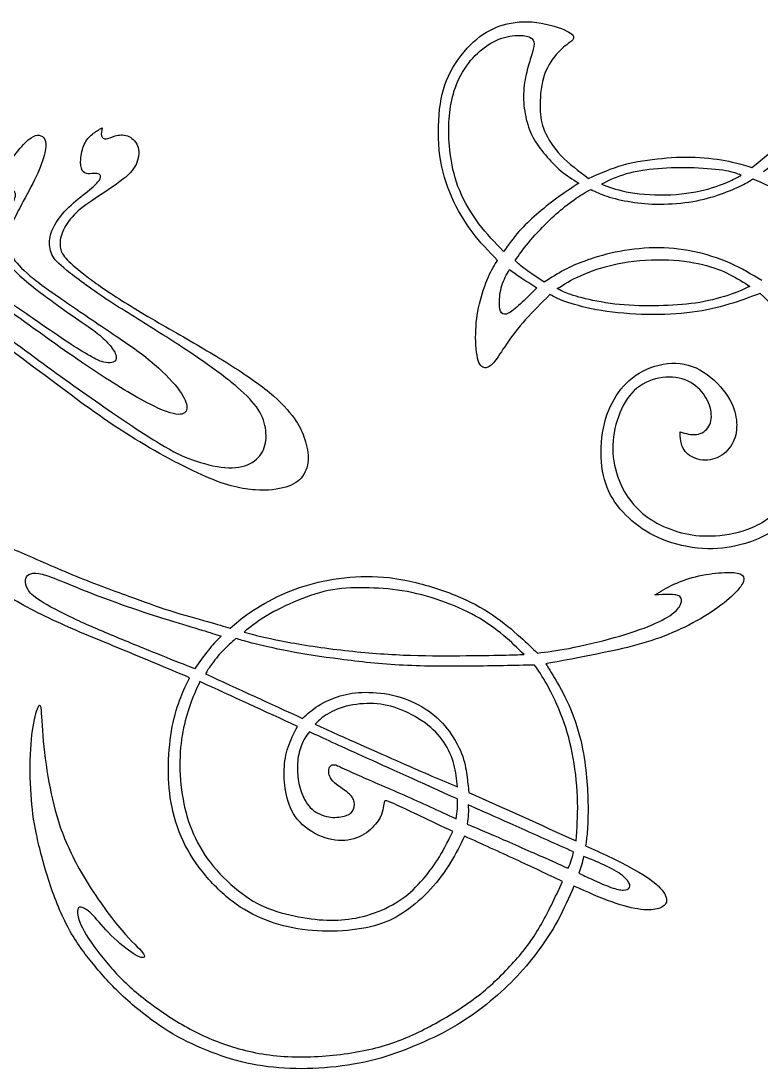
# Model space of a CAD drawing. Header units: millimetres. Extents: x -133 to 101, y -125 to 127.
# Drawn here: x -11.5 to 54.9, y -124 to -29.9 of the extents above; entities that cross this region are included whole.
import ezdxf

# ---------------------------------------------------------------- set-up
doc = ezdxf.new("R2010")
doc.units = ezdxf.units.MM
doc.header["$MEASUREMENT"] = 0
doc.layers.add('DV1_Layer_1', color=7, linetype='Continuous')

msp = doc.modelspace()

# ---------------------------------------------------------------- linework, layer by layer
at = {"layer": 'DV1_Layer_1', "color": 5, "linetype": 'Continuous'}
for points, knots in [([(31.279, -51.374), (30.491, -50.564), (29.703, -49.753), (28.999, -48.818), (28.296, -47.884), (27.676, -46.825), (27.175, -45.694), (26.674, -44.562), (26.291, -43.358), (26.106, -41.99), (25.92, -40.622), (25.931, -39.09), (26.083, -37.801), (26.235, -36.512), (26.528, -35.465), (27.063, -34.452), (27.598, -33.438), (28.374, -32.459), (29.134, -31.755), (29.894, -31.051), (30.638, -30.624), (32.349, -30.038), (33.317, -29.88), (34.387, -29.971), (35.456, -30.061), (36.627, -30.398), (37.945, -30.961), (38.091, -31.187), (38.108, -31.35), (38.125, -31.513), (38.012, -31.614), (37.449, -32.042), (36.999, -32.369), (36.549, -32.887), (36.098, -33.405), (35.648, -34.114), (35.395, -34.986), (35.141, -35.859), (35.085, -36.895), (35.102, -37.7), (35.119, -38.505), (35.209, -39.079), (35.794, -40.453), (36.29, -41.252), (36.982, -41.978), (37.675, -42.705), (38.564, -43.358), (39.453, -44.011)], [1.2824427, 1.2824427, 1.2824427, 1.2824427, 1.2900763, 1.2900763, 1.2900763, 1.2977099, 1.2977099, 1.2977099, 1.3053435, 1.3053435, 1.3053435, 1.3129771, 1.3129771, 1.3129771, 1.3206107, 1.3206107, 1.3206107, 1.3282443, 1.3282443, 1.3282443, 1.3358779, 1.3358779, 1.3435115, 1.3435115, 1.3435115, 1.351145, 1.351145, 1.3587786, 1.3587786, 1.3587786, 1.3664122, 1.3664122, 1.3740458, 1.3740458, 1.3740458, 1.3816794, 1.3816794, 1.3816794, 1.389313, 1.389313, 1.389313, 1.3969466, 1.3969466, 1.4045802, 1.4045802, 1.4045802, 1.4122137, 1.4122137, 1.4122137, 1.4122137]), ([(31.819, -50.592), (31.06, -49.795), (30.302, -48.997), (29.614, -48.084), (28.925, -47.171), (28.307, -46.143), (27.454, -44.087), (27.218, -43.059), (27.077, -42.124), (26.937, -41.188), (26.892, -40.346), (26.909, -38.761), (26.97, -38.02), (27.114, -37.267), (27.257, -36.514), (27.482, -35.75), (27.844, -35.014), (28.206, -34.278), (28.706, -33.571), (29.279, -32.984), (29.852, -32.397), (30.498, -31.93), (31.158, -31.632), (31.819, -31.335), (32.493, -31.205), (33.029, -31.18), (33.566, -31.155), (33.965, -31.234), (34.212, -31.363), (34.459, -31.492), (34.554, -31.672), (34.552, -31.941), (34.549, -32.211), (34.448, -32.571), (34.318, -32.989), (34.189, -33.408), (34.031, -33.886), (33.892, -34.469), (33.752, -35.051), (33.632, -35.739), (33.61, -36.43), (33.589, -37.122), (33.667, -37.818), (33.946, -39.125), (34.146, -39.735), (34.446, -40.304), (34.745, -40.874), (35.144, -41.402), (35.998, -42.424), (36.453, -42.919), (36.959, -43.337), (37.464, -43.756), (38.021, -44.098), (38.577, -44.441)], [0.1666667, 0.1666667, 0.1666667, 0.1666667, 0.2083333, 0.2083333, 0.2083333, 0.25, 0.25, 0.2916667, 0.2916667, 0.2916667, 0.3333333, 0.3333333, 0.375, 0.375, 0.375, 0.4166667, 0.4166667, 0.4166667, 0.4583333, 0.4583333, 0.4583333, 0.5, 0.5, 0.5, 0.5416667, 0.5416667, 0.5416667, 0.5833333, 0.5833333, 0.5833333, 0.625, 0.625, 0.625, 0.6666667, 0.6666667, 0.6666667, 0.7083333, 0.7083333, 0.7083333, 0.75, 0.75, 0.75, 0.7916667, 0.7916667, 0.8333333, 0.8333333, 0.8333333, 0.875, 0.875, 0.9166667, 0.9166667, 0.9166667, 1, 1, 1, 1]), ([(54.113, -43.031), (55.092, -42.254), (56.072, -41.477), (56.961, -40.605), (57.851, -39.732), (58.65, -38.764), (59.236, -37.863), (59.821, -36.962), (60.193, -36.129), (60.441, -35.516), (60.688, -34.902), (60.812, -34.508), (60.941, -34.294), (61.071, -34.08), (61.206, -34.046), (61.426, -34.041), (61.645, -34.035), (61.949, -34.058), (62, -34.322), (62.051, -34.587), (61.848, -35.094), (61.55, -35.724), (61.251, -36.355), (60.857, -37.109), (60.429, -37.829), (60.001, -38.55), (59.54, -39.237), (58.971, -39.918), (58.403, -40.599), (57.727, -41.275), (56.421, -42.446), (55.79, -42.941), (55.16, -43.436)], [1.45038168, 1.45038168, 1.45038168, 1.45038168, 1.45801527, 1.45801527, 1.45801527, 1.46564885, 1.46564885, 1.46564885, 1.47328244, 1.47328244, 1.47328244, 1.48091603, 1.48091603, 1.48091603, 1.48854962, 1.48854962, 1.48854962, 1.49618321, 1.49618321, 1.49618321, 1.50381679, 1.50381679, 1.50381679, 1.51145038, 1.51145038, 1.51145038, 1.51908397, 1.51908397, 1.51908397, 1.52671756, 1.52671756, 1.53435115, 1.53435115, 1.53435115, 1.53435115]), ([(-4.211, -39.483), (-4.263, -39.745), (-4.315, -40.006), (-4.267, -40.19), (-4.219, -40.373), (-4.071, -40.477), (-3.857, -40.46), (-3.644, -40.443), (-3.364, -40.303), (-3.033, -40.207), (-2.702, -40.111), (-2.318, -40.059), (-1.943, -40.194), (-1.568, -40.329), (-1.201, -40.652), (-1.031, -41.088), (-0.861, -41.524), (-0.887, -42.074), (-1.084, -42.579), (-1.28, -43.085), (-1.646, -43.547), (-2.335, -44.097), (-3.024, -44.646), (-4.036, -45.283), (-4.843, -45.824), (-5.65, -46.365), (-6.251, -46.809), (-6.731, -47.302), (-7.211, -47.795), (-7.568, -48.336), (-7.769, -48.833), (-7.97, -49.33), (-8.013, -49.784), (-7.97, -50.154), (-7.926, -50.525), (-7.664, -51.101), (-6.635, -51.99), (-5.118, -53.176), (-4.115, -53.918), (-2.723, -54.807), (-1.332, -55.697), (0.447, -56.735), (3.831, -58.689), (5.436, -59.604), (6.919, -60.524), (8.401, -61.445), (9.762, -62.369), (10.8, -63.233), (11.838, -64.096), (12.553, -64.898), (13.019, -65.539), (13.486, -66.181), (13.704, -66.66), (13.905, -67.231), (14.105, -67.803), (14.288, -68.466), (14.288, -69.722), (14.105, -70.315), (13.778, -70.764), (13.451, -71.213), (12.98, -71.518), (11.585, -71.946), (10.66, -72.068), (9.535, -71.994), (8.41, -71.919), (7.084, -71.649), (5.122, -70.807), (3.159, -69.966), (0.56, -68.553), (-3.905, -65.762), (-5.772, -64.384), (-8.336, -62.469), (-10.9, -60.555), (-14.162, -58.104), (-16.194, -56.578), (-18.226, -55.052), (-19.029, -54.45), (-19.831, -53.848)], [11.6436782, 11.6436782, 11.6436782, 11.6436782, 11.6551724, 11.6551724, 11.6551724, 11.6666667, 11.6666667, 11.6666667, 11.6781609, 11.6781609, 11.6781609, 11.6896552, 11.6896552, 11.6896552, 11.7011494, 11.7011494, 11.7011494, 11.7126437, 11.7126437, 11.7126437, 11.7241379, 11.7241379, 11.7241379, 11.7356322, 11.7356322, 11.7356322, 11.7471264, 11.7471264, 11.7471264, 11.7586207, 11.7586207, 11.7586207, 11.7701149, 11.7701149, 11.7701149, 11.7816092, 11.7931034, 11.7931034, 11.8045977, 11.8045977, 11.8045977, 11.816092, 11.816092, 11.8275862, 11.8275862, 11.8275862, 11.8390805, 11.8390805, 11.8390805, 11.8505747, 11.8505747, 11.8505747, 11.862069, 11.862069, 11.862069, 11.8735632, 11.8735632, 11.8850575, 11.8850575, 11.8850575, 11.8965517, 11.8965517, 11.908046, 11.908046, 11.908046, 11.9195402, 11.9195402, 11.9195402, 11.9310345, 11.9310345, 11.9425287, 11.9425287, 11.9425287, 11.954023, 11.954023, 11.954023, 11.9655172, 11.9655172, 11.9655172, 11.9655172]), ([(-19.256, -53.377), (-18.427, -54.005), (-17.598, -54.633), (-16.177, -55.697), (-14.755, -56.761), (-12.74, -58.261), (-10.669, -59.783), (-8.598, -61.305), (-6.469, -62.849), (-4.424, -64.27), (-2.379, -65.692), (-0.417, -66.992), (0.927, -67.811), (2.27, -68.631), (2.994, -68.971), (3.901, -69.29), (4.808, -69.608), (5.898, -69.905), (7.738, -70.062), (8.488, -69.922), (9.064, -69.63), (9.64, -69.338), (10.041, -68.893), (10.268, -68.374), (10.494, -67.855), (10.547, -67.262), (10.407, -66.041), (10.215, -65.413), (9.387, -64.131), (8.75, -63.477), (7.908, -62.757), (7.067, -62.038), (6.02, -61.253), (4.795, -60.402), (3.569, -59.552), (2.165, -58.636), (0.674, -57.699), (-0.818, -56.761), (-2.396, -55.802), (-3.831, -54.847), (-5.266, -53.892), (-6.557, -52.941), (-7.368, -52.287), (-8.179, -51.633), (-8.51, -51.275), (-8.707, -50.848), (-8.903, -50.42), (-8.964, -49.923), (-8.903, -49.443), (-8.842, -48.964), (-8.659, -48.501), (-8.336, -47.991), (-8.013, -47.481), (-7.551, -46.923), (-6.997, -46.408), (-6.443, -45.894), (-5.798, -45.423), (-5.336, -45.043), (-4.873, -44.664), (-4.594, -44.376), (-4.455, -44.162), (-4.315, -43.949), (-4.315, -43.809), (-4.389, -43.713), (-4.463, -43.617), (-4.612, -43.565), (-4.808, -43.565), (-5.004, -43.565), (-5.248, -43.617), (-5.466, -43.604), (-5.684, -43.591), (-5.876, -43.513), (-5.994, -43.295), (-6.112, -43.077), (-6.155, -42.719), (-6.125, -42.292), (-6.094, -41.864), (-5.99, -41.367), (-5.807, -40.97), (-5.623, -40.573), (-5.362, -40.277), (-5.083, -40.046), (-4.804, -39.815), (-4.507, -39.649), (-4.211, -39.483)], [11.3103448, 11.3103448, 11.3103448, 11.3103448, 11.3218391, 11.3218391, 11.3218391, 11.3333333, 11.3333333, 11.3333333, 11.3448276, 11.3448276, 11.3448276, 11.3563218, 11.3563218, 11.3563218, 11.3678161, 11.3678161, 11.3678161, 11.3793103, 11.3793103, 11.3908046, 11.3908046, 11.3908046, 11.4022989, 11.4022989, 11.4022989, 11.4137931, 11.4137931, 11.4252874, 11.4252874, 11.4367816, 11.4367816, 11.4367816, 11.4482759, 11.4482759, 11.4482759, 11.4597701, 11.4597701, 11.4597701, 11.4712644, 11.4712644, 11.4712644, 11.4827586, 11.4827586, 11.4827586, 11.4942529, 11.4942529, 11.4942529, 11.5057471, 11.5057471, 11.5057471, 11.5172414, 11.5172414, 11.5172414, 11.5287356, 11.5287356, 11.5287356, 11.5402299, 11.5402299, 11.5402299, 11.5517241, 11.5517241, 11.5517241, 11.5632184, 11.5632184, 11.5632184, 11.5747126, 11.5747126, 11.5747126, 11.5862069, 11.5862069, 11.5862069, 11.5977011, 11.5977011, 11.5977011, 11.6091954, 11.6091954, 11.6091954, 11.6206897, 11.6206897, 11.6206897, 11.6321839, 11.6321839, 11.6321839, 11.6436782, 11.6436782, 11.6436782, 11.6436782]), ([(-18.444, -50.891), (-17.755, -49.949), (-17.066, -49.007), (-16.203, -47.791), (-15.339, -46.574), (-14.302, -45.083), (-13.521, -43.962), (-12.74, -42.841), (-12.217, -42.091), (-11.755, -41.528), (-11.293, -40.966), (-10.891, -40.591), (-10.582, -40.377), (-10.272, -40.163), (-10.054, -40.111), (-9.849, -40.146), (-9.644, -40.181), (-9.452, -40.303), (-9.348, -40.517), (-9.243, -40.73), (-9.225, -41.036), (-9.321, -41.537), (-9.417, -42.039), (-9.627, -42.736), (-9.98, -43.534), (-10.333, -44.332), (-10.83, -45.231), (-11.279, -46.064), (-11.729, -46.897), (-12.13, -47.664), (-12.592, -48.868), (-12.653, -49.304), (-12.657, -49.696), (-12.662, -50.089), (-12.61, -50.438), (-12.121, -51.336), (-11.685, -51.886), (-10.944, -52.535), (-10.202, -53.185), (-9.156, -53.935), (-7.821, -54.86), (-6.487, -55.784), (-4.865, -56.883), (-3.469, -57.825), (-2.074, -58.767), (-0.905, -59.552), (0.115, -60.394), (1.136, -61.235), (2.008, -62.134), (2.558, -62.831), (3.107, -63.529), (3.334, -64.026), (3.386, -64.414), (3.439, -64.802), (3.316, -65.082), (2.946, -65.173), (2.575, -65.265), (1.956, -65.169), (0.8, -64.637), (-0.355, -64.105), (-2.048, -63.137), (-3.905, -61.942), (-5.763, -60.747), (-7.786, -59.325), (-9.945, -57.777), (-12.104, -56.229), (-14.398, -54.554), (-15.767, -53.56), (-17.136, -52.566), (-17.581, -52.252), (-18.026, -51.938)], [11.0114943, 11.0114943, 11.0114943, 11.0114943, 11.0229885, 11.0229885, 11.0229885, 11.0344828, 11.0344828, 11.0344828, 11.045977, 11.045977, 11.045977, 11.0574713, 11.0574713, 11.0574713, 11.0689655, 11.0689655, 11.0689655, 11.0804598, 11.0804598, 11.0804598, 11.091954, 11.091954, 11.091954, 11.1034483, 11.1034483, 11.1034483, 11.1149425, 11.1149425, 11.1149425, 11.1264368, 11.1264368, 11.137931, 11.137931, 11.137931, 11.1494253, 11.1494253, 11.1609195, 11.1609195, 11.1609195, 11.1724138, 11.1724138, 11.1724138, 11.183908, 11.183908, 11.183908, 11.1954023, 11.1954023, 11.1954023, 11.2068966, 11.2068966, 11.2068966, 11.2183908, 11.2183908, 11.2183908, 11.2298851, 11.2298851, 11.2298851, 11.2413793, 11.2413793, 11.2413793, 11.2528736, 11.2528736, 11.2528736, 11.2643678, 11.2643678, 11.2643678, 11.2758621, 11.2758621, 11.2758621, 11.2873563, 11.2873563, 11.2873563, 11.2873563]), ([(39.453, -44.011), (40.467, -43.56), (41.48, -43.11), (42.583, -42.8), (43.687, -42.491), (44.88, -42.322), (46.04, -42.215), (47.2, -42.108), (48.326, -42.063), (49.418, -42.13), (50.51, -42.198), (51.568, -42.378), (52.345, -42.547), (53.122, -42.716), (53.617, -42.874), (54.113, -43.031)], [1.41221374, 1.41221374, 1.41221374, 1.41221374, 1.41984733, 1.41984733, 1.41984733, 1.42748092, 1.42748092, 1.42748092, 1.4351145, 1.4351145, 1.4351145, 1.44274809, 1.44274809, 1.44274809, 1.45038168, 1.45038168, 1.45038168, 1.45038168]), ([(53.138, -43.733), (52.801, -43.593), (52.464, -43.452), (51.065, -43.216), (50.003, -43.121), (48.911, -43.081), (47.818, -43.042), (46.694, -43.059), (45.65, -43.143), (44.605, -43.228), (43.638, -43.379), (42.813, -43.621), (41.987, -43.862), (41.301, -44.194), (40.616, -44.525)], [0.4545455, 0.4545455, 0.4545455, 0.4545455, 0.5454545, 0.5454545, 0.6363636, 0.6363636, 0.6363636, 0.7272727, 0.7272727, 0.7272727, 0.8181818, 0.8181818, 0.8181818, 1, 1, 1, 1]), ([(39.672, -45.014), (40.088, -45.222), (40.504, -45.43), (41.096, -45.623), (41.689, -45.817), (42.459, -45.997), (43.262, -46.126), (44.065, -46.255), (44.902, -46.334), (45.855, -46.331), (46.807, -46.329), (47.874, -46.244), (48.809, -46.087), (49.745, -45.93), (50.548, -45.699), (51.29, -45.438), (52.031, -45.177), (52.711, -44.885), (53.186, -44.649), (53.66, -44.413), (53.93, -44.233), (54.2, -44.053)], [1.1666667, 1.1666667, 1.1666667, 1.1666667, 1.2, 1.2, 1.2, 1.2333333, 1.2333333, 1.2333333, 1.2666667, 1.2666667, 1.2666667, 1.3, 1.3, 1.3, 1.3333333, 1.3333333, 1.3333333, 1.3666667, 1.3666667, 1.3666667, 1.4, 1.4, 1.4, 1.4]), ([(40.616, -44.525), (41.234, -44.772), (41.852, -45.02), (42.815, -45.208), (43.779, -45.396), (45.088, -45.525), (46.363, -45.497), (47.638, -45.469), (48.88, -45.284), (49.877, -45.036), (50.874, -44.789), (51.627, -44.48), (52.13, -44.253), (52.632, -44.025), (52.885, -43.879), (53.138, -43.733)], [1, 1, 1, 1, 1.0909091, 1.0909091, 1.0909091, 1.1818182, 1.1818182, 1.1818182, 1.2727273, 1.2727273, 1.2727273, 1.3636364, 1.3636364, 1.3636364, 1.4545455, 1.4545455, 1.4545455, 1.4545455]), ([(54.2, -44.053), (55.16, -44.475), (56.121, -44.896), (57.952, -45.756), (58.823, -46.194), (59.587, -46.607), (60.351, -47.02), (61.008, -47.407), (61.528, -47.75), (62.048, -48.092), (62.43, -48.39), (62.812, -48.688)], [1.4, 1.4, 1.4, 1.4, 1.4333333, 1.4333333, 1.4666667, 1.4666667, 1.4666667, 1.5, 1.5, 1.5, 1.5333333, 1.5333333, 1.5333333, 1.5333333]), ([(-17.632, -51.511), (-16.466, -52.343), (-15.3, -53.174), (-13.929, -54.138), (-12.558, -55.102), (-10.983, -56.198), (-8.576, -57.865), (-7.745, -58.435), (-6.994, -58.92), (-6.244, -59.406), (-5.574, -59.806), (-5.095, -60.067), (-4.616, -60.328), (-4.329, -60.45), (-4.053, -60.513), (-3.776, -60.576), (-3.511, -60.581), (-3.326, -60.546), (-3.141, -60.511), (-3.037, -60.437), (-2.978, -60.309), (-2.919, -60.18), (-2.906, -59.997), (-3.026, -59.73), (-3.145, -59.462), (-3.398, -59.11), (-3.713, -58.766), (-4.029, -58.422), (-4.407, -58.087), (-4.99, -57.658), (-5.574, -57.23), (-6.361, -56.707), (-7.219, -56.107), (-8.076, -55.506), (-9.003, -54.828), (-9.758, -54.251), (-10.513, -53.674), (-11.096, -53.2), (-11.588, -52.752), (-12.079, -52.303), (-12.48, -51.881), (-12.791, -51.494), (-13.102, -51.107), (-13.324, -50.754), (-13.459, -50.432), (-13.594, -50.11), (-13.642, -49.819), (-13.637, -49.529), (-13.633, -49.24), (-13.576, -48.953), (-13.452, -48.648), (-13.328, -48.343), (-13.137, -48.021), (-12.93, -47.638), (-12.724, -47.255), (-12.502, -46.812), (-12.334, -46.457), (-12.167, -46.102), (-12.053, -45.837), (-12.019, -45.628), (-11.984, -45.419), (-12.027, -45.267), (-12.114, -45.175), (-12.201, -45.084), (-12.332, -45.053), (-12.51, -45.119), (-12.689, -45.184), (-12.915, -45.345), (-13.281, -45.717), (-13.646, -46.089), (-14.151, -46.672), (-14.789, -47.496), (-15.428, -48.32), (-16.2, -49.385), (-16.696, -50.094), (-17.192, -50.804), (-17.412, -51.158), (-17.632, -51.511)], [0, 0, 0, 0, 0.037037, 0.037037, 0.037037, 0.074074, 0.074074, 0.111111, 0.111111, 0.111111, 0.148148, 0.148148, 0.148148, 0.185185, 0.185185, 0.185185, 0.222222, 0.222222, 0.222222, 0.259259, 0.259259, 0.259259, 0.296296, 0.296296, 0.296296, 0.333333, 0.333333, 0.333333, 0.37037, 0.37037, 0.37037, 0.407407, 0.407407, 0.407407, 0.444444, 0.444444, 0.444444, 0.481481, 0.481481, 0.481481, 0.518519, 0.518519, 0.518519, 0.555556, 0.555556, 0.555556, 0.592593, 0.592593, 0.592593, 0.62963, 0.62963, 0.62963, 0.666667, 0.666667, 0.666667, 0.703704, 0.703704, 0.703704, 0.740741, 0.740741, 0.740741, 0.777778, 0.777778, 0.777778, 0.814815, 0.814815, 0.814815, 0.851852, 0.851852, 0.851852, 0.888889, 0.888889, 0.888889, 0.925926, 0.925926, 0.925926, 1, 1, 1, 1]), ([(38.577, -44.441), (37.908, -44.885), (37.24, -45.329), (36.596, -45.8), (35.953, -46.272), (35.335, -46.772), (34.768, -47.264), (34.201, -47.755), (33.684, -48.239), (33.201, -48.792), (32.717, -49.345), (32.268, -49.969), (31.819, -50.592)], [1, 1, 1, 1, 1.0416667, 1.0416667, 1.0416667, 1.0833333, 1.0833333, 1.0833333, 1.125, 1.125, 1.125, 1.1666667, 1.1666667, 1.1666667, 1.1666667]), ([(32.863, -51.401), (33.212, -50.896), (33.56, -50.39), (34.054, -49.795), (34.549, -49.199), (35.189, -48.514), (35.748, -47.958), (36.307, -47.402), (36.785, -46.975), (37.324, -46.55), (37.863, -46.126), (38.464, -45.705), (38.866, -45.449), (39.268, -45.194), (39.47, -45.104), (39.672, -45.014)], [1, 1, 1, 1, 1.0333333, 1.0333333, 1.0333333, 1.0666667, 1.0666667, 1.0666667, 1.1, 1.1, 1.1, 1.1333333, 1.1333333, 1.1333333, 1.1666667, 1.1666667, 1.1666667, 1.1666667]), ([(54.992, -53.188), (54.082, -52.637), (53.172, -52.087), (52.141, -51.629), (51.11, -51.171), (49.958, -50.806), (48.812, -50.57), (47.666, -50.334), (46.526, -50.227), (45.34, -50.25), (44.155, -50.272), (42.925, -50.424), (41.846, -50.649), (40.768, -50.873), (39.841, -51.171), (39.11, -51.435), (38.38, -51.699), (37.846, -51.93), (37.273, -52.238), (36.7, -52.547), (36.088, -52.935), (35.476, -53.323)], [1.6666667, 1.6666667, 1.6666667, 1.6666667, 1.7, 1.7, 1.7, 1.7333333, 1.7333333, 1.7333333, 1.7666667, 1.7666667, 1.7666667, 1.8, 1.8, 1.8, 1.8333333, 1.8333333, 1.8333333, 1.8666667, 1.8666667, 1.8666667, 1.9, 1.9, 1.9, 1.9]), ([(35.974, -54.448), (35.22, -55.191), (34.466, -55.934), (33.796, -56.694), (33.126, -57.454), (32.54, -58.231), (32.084, -58.89), (31.628, -59.548), (31.302, -60.089), (31.015, -60.449), (30.728, -60.809), (30.48, -60.99), (30.227, -61.012), (29.973, -61.035), (29.714, -60.899), (29.545, -60.365), (29.376, -59.83), (29.298, -58.895), (29.315, -57.983), (29.331, -57.071), (29.444, -56.182), (29.652, -55.292), (29.861, -54.403), (30.165, -53.513), (30.452, -52.86), (30.739, -52.207), (31.009, -51.791), (31.279, -51.374)], [1.21374046, 1.21374046, 1.21374046, 1.21374046, 1.22137405, 1.22137405, 1.22137405, 1.22900763, 1.22900763, 1.22900763, 1.23664122, 1.23664122, 1.23664122, 1.24427481, 1.24427481, 1.24427481, 1.2519084, 1.2519084, 1.2519084, 1.25954198, 1.25954198, 1.25954198, 1.26717557, 1.26717557, 1.26717557, 1.27480916, 1.27480916, 1.27480916, 1.28244275, 1.28244275, 1.28244275, 1.28244275]), ([(35.476, -53.323), (34.858, -52.924), (34.24, -52.525), (33.804, -52.205), (33.369, -51.885), (33.116, -51.643), (32.863, -51.401)], [0.9, 0.9, 0.9, 0.9, 0.9333333, 0.9333333, 0.9333333, 1, 1, 1, 1]), ([(36.639, -53.913), (37.24, -53.531), (37.841, -53.148), (39.577, -52.362), (40.711, -51.958), (42.009, -51.691), (43.307, -51.424), (44.768, -51.295), (46.113, -51.317), (47.458, -51.34), (48.689, -51.514), (49.68, -51.752), (50.672, -51.991), (51.425, -52.295), (52.093, -52.632), (52.762, -52.969), (53.346, -53.34), (53.93, -53.71)], [1, 1, 1, 1, 1.0714286, 1.0714286, 1.1428571, 1.1428571, 1.1428571, 1.2142857, 1.2142857, 1.2142857, 1.2857143, 1.2857143, 1.2857143, 1.3571429, 1.3571429, 1.3571429, 1.4285714, 1.4285714, 1.4285714, 1.4285714]), ([(34.818, -53.828), (34.375, -54.278), (33.931, -54.727), (33.493, -55.14), (33.054, -55.553), (32.622, -55.929), (32.302, -56.101), (31.981, -56.272), (31.774, -56.238), (31.639, -56.084), (31.504, -55.929), (31.442, -55.654), (31.442, -55.213), (31.442, -54.772), (31.504, -54.165), (31.667, -53.634), (31.83, -53.104), (32.094, -52.649), (32.358, -52.193)], [0.2222222, 0.2222222, 0.2222222, 0.2222222, 0.3333333, 0.3333333, 0.3333333, 0.4444444, 0.4444444, 0.4444444, 0.5555556, 0.5555556, 0.5555556, 0.6666667, 0.6666667, 0.6666667, 0.7777778, 0.7777778, 0.7777778, 1, 1, 1, 1]), ([(32.358, -52.193), (32.684, -52.435), (33.01, -52.677), (33.42, -52.949), (33.83, -53.222), (34.324, -53.525), (34.818, -53.828)], [1, 1, 1, 1, 1.1111111, 1.1111111, 1.1111111, 1.2222222, 1.2222222, 1.2222222, 1.2222222]), ([(54.856, -54.347), (53.944, -54.684), (53.032, -55.022), (52.036, -55.321), (51.039, -55.619), (49.958, -55.878), (48.737, -56.041), (47.515, -56.204), (46.153, -56.272), (44.74, -56.244), (43.327, -56.216), (41.863, -56.092), (40.613, -55.889), (39.363, -55.686), (38.328, -55.405), (37.59, -55.152), (36.853, -54.898), (36.413, -54.673), (35.974, -54.448)], [1.16793893, 1.16793893, 1.16793893, 1.16793893, 1.17557252, 1.17557252, 1.17557252, 1.18320611, 1.18320611, 1.18320611, 1.19083969, 1.19083969, 1.19083969, 1.19847328, 1.19847328, 1.19847328, 1.20610687, 1.20610687, 1.20610687, 1.21374046, 1.21374046, 1.21374046, 1.21374046]), ([(53.93, -53.71), (53.458, -53.935), (52.986, -54.16), (51.492, -54.677), (50.47, -54.969), (49.427, -55.148), (48.385, -55.328), (47.324, -55.396), (46.18, -55.432), (45.037, -55.469), (43.812, -55.474), (42.65, -55.382), (41.487, -55.289), (40.386, -55.098), (39.495, -54.896), (38.605, -54.693), (37.925, -54.48), (37.484, -54.314), (37.043, -54.148), (36.841, -54.031), (36.639, -53.913)], [0.4285714, 0.4285714, 0.4285714, 0.4285714, 0.5, 0.5, 0.5714286, 0.5714286, 0.5714286, 0.6428571, 0.6428571, 0.6428571, 0.7142857, 0.7142857, 0.7142857, 0.7857143, 0.7857143, 0.7857143, 0.8571429, 0.8571429, 0.8571429, 1, 1, 1, 1]), ([(55.937, -53.907), (56.691, -54.594), (57.446, -55.281), (58.217, -56.227), (58.988, -57.173), (59.776, -58.377), (60.305, -59.515), (60.835, -60.652), (61.105, -61.721), (61.257, -62.819), (61.409, -63.917), (61.443, -65.043), (61.392, -66.067), (61.341, -67.092), (61.206, -68.015), (60.93, -68.95), (60.654, -69.884), (60.238, -70.83), (59.731, -71.691), (59.224, -72.553), (58.628, -73.33), (57.969, -74.016), (57.31, -74.703), (56.59, -75.3), (55.841, -75.767), (55.092, -76.234), (54.316, -76.572), (53.381, -76.837), (52.446, -77.101), (51.354, -77.293), (50.144, -77.265), (48.934, -77.236), (47.605, -76.989), (46.485, -76.595), (45.364, -76.201), (44.453, -75.66), (43.642, -75.013), (42.831, -74.365), (42.122, -73.611), (41.61, -72.767), (41.097, -71.922), (40.782, -70.988), (40.647, -69.89), (40.512, -68.792), (40.557, -67.531), (40.776, -66.428), (40.996, -65.324), (41.39, -64.379), (41.925, -63.551), (42.46, -62.723), (43.135, -62.014), (44.858, -60.978), (45.905, -60.652), (47.92, -60.584), (48.889, -60.843), (49.772, -61.406), (50.656, -61.969), (51.456, -62.836), (51.951, -63.613), (52.446, -64.39), (52.638, -65.077), (52.71, -65.706), (52.782, -66.335), (52.734, -66.906), (52.515, -67.457), (52.296, -68.008), (51.907, -68.538), (51.4, -68.877), (50.894, -69.217), (50.271, -69.365), (49.106, -69.25), (48.564, -68.987), (48.232, -68.655), (47.901, -68.323), (47.781, -67.921), (47.721, -67.597), (47.661, -67.272), (47.661, -67.024), (47.661, -66.777)], [0.7862595, 0.7862595, 0.7862595, 0.7862595, 0.7938931, 0.7938931, 0.7938931, 0.8015267, 0.8015267, 0.8015267, 0.8091603, 0.8091603, 0.8091603, 0.8167939, 0.8167939, 0.8167939, 0.8244275, 0.8244275, 0.8244275, 0.8320611, 0.8320611, 0.8320611, 0.8396947, 0.8396947, 0.8396947, 0.8473282, 0.8473282, 0.8473282, 0.8549618, 0.8549618, 0.8549618, 0.8625954, 0.8625954, 0.8625954, 0.870229, 0.870229, 0.870229, 0.8778626, 0.8778626, 0.8778626, 0.8854962, 0.8854962, 0.8854962, 0.8931298, 0.8931298, 0.8931298, 0.9007634, 0.9007634, 0.9007634, 0.9083969, 0.9083969, 0.9083969, 0.9160305, 0.9160305, 0.9236641, 0.9236641, 0.9312977, 0.9312977, 0.9312977, 0.9389313, 0.9389313, 0.9389313, 0.9465649, 0.9465649, 0.9465649, 0.9541985, 0.9541985, 0.9541985, 0.9618321, 0.9618321, 0.9618321, 0.9694656, 0.9694656, 0.9770992, 0.9770992, 0.9770992, 0.9847328, 0.9847328, 0.9847328, 1, 1, 1, 1]), ([(47.661, -66.777), (48.168, -66.923), (48.675, -67.069), (49.136, -67.008), (49.598, -66.946), (50.015, -66.675), (50.245, -66.276), (50.476, -65.876), (50.566, -64.818), (50.026, -63.669), (49.598, -63.168), (49.17, -62.667), (48.585, -62.239), (47.858, -62.025), (47.132, -61.811), (46.265, -61.811), (45.46, -62.02), (44.655, -62.228), (43.912, -62.645), (43.321, -63.292), (42.73, -63.939), (42.291, -64.818), (42.004, -65.763), (41.717, -66.709), (41.581, -67.722), (41.694, -69.659), (41.942, -70.582), (42.595, -72.114), (43, -72.722), (43.49, -73.285), (43.98, -73.847), (44.554, -74.365), (45.291, -74.804), (46.029, -75.244), (46.93, -75.604), (47.791, -75.829), (48.652, -76.054), (49.474, -76.144), (50.465, -76.116), (51.456, -76.088), (52.615, -75.942), (53.753, -75.508), (54.89, -75.075), (56.004, -74.354), (56.99, -73.369), (57.975, -72.384), (58.83, -71.134), (59.41, -69.879), (59.99, -68.623), (60.294, -67.362), (60.412, -66.141), (60.531, -64.919), (60.463, -63.737), (60.266, -62.628), (60.069, -61.519), (59.742, -60.483), (59.191, -59.47), (58.639, -58.456), (57.862, -57.465), (57.102, -56.615), (56.342, -55.765), (55.599, -55.056), (54.856, -54.347)], [1, 1, 1, 1, 1.0076336, 1.0076336, 1.0076336, 1.0152672, 1.0152672, 1.0152672, 1.0229008, 1.0305344, 1.0305344, 1.0305344, 1.0381679, 1.0381679, 1.0381679, 1.0458015, 1.0458015, 1.0458015, 1.0534351, 1.0534351, 1.0534351, 1.0610687, 1.0610687, 1.0610687, 1.0687023, 1.0687023, 1.0763359, 1.0763359, 1.0839695, 1.0839695, 1.0839695, 1.0916031, 1.0916031, 1.0916031, 1.0992366, 1.0992366, 1.0992366, 1.1068702, 1.1068702, 1.1068702, 1.1145038, 1.1145038, 1.1145038, 1.1221374, 1.1221374, 1.1221374, 1.129771, 1.129771, 1.129771, 1.1374046, 1.1374046, 1.1374046, 1.1450382, 1.1450382, 1.1450382, 1.1526718, 1.1526718, 1.1526718, 1.1603053, 1.1603053, 1.1603053, 1.1679389, 1.1679389, 1.1679389, 1.1679389]), ([(3.644, -88.854), (1.612, -87.996), (-0.421, -87.139), (-2.427, -86.313), (-4.433, -85.487), (-6.412, -84.693), (-10.127, -82.979), (-11.863, -82.058), (-13.181, -81.195), (-14.499, -80.332), (-15.399, -79.528), (-15.986, -78.861), (-16.574, -78.194), (-16.849, -77.665), (-16.971, -77.3), (-17.093, -76.935), (-17.061, -76.733), (-16.976, -76.58), (-16.891, -76.426), (-16.754, -76.321), (-16.447, -76.278), (-16.14, -76.236), (-15.663, -76.257), (-14.907, -76.432), (-14.15, -76.606), (-13.112, -76.935), (-11.736, -77.501), (-10.36, -78.067), (-8.645, -78.872), (-6.878, -79.602), (-5.11, -80.332), (-3.289, -80.989), (-1.839, -81.518), (-0.389, -82.047), (0.691, -82.449), (1.871, -82.825), (3.051, -83.201), (4.332, -83.55), (5.253, -83.81), (6.174, -84.069), (6.735, -84.238), (7.296, -84.408)], [1.7355372, 1.7355372, 1.7355372, 1.7355372, 1.7438017, 1.7438017, 1.7438017, 1.7520661, 1.7520661, 1.7603306, 1.7603306, 1.7603306, 1.768595, 1.768595, 1.768595, 1.7768595, 1.7768595, 1.7768595, 1.785124, 1.785124, 1.785124, 1.7933884, 1.7933884, 1.7933884, 1.8016529, 1.8016529, 1.8016529, 1.8099174, 1.8099174, 1.8099174, 1.8181818, 1.8181818, 1.8181818, 1.8264463, 1.8264463, 1.8264463, 1.8347107, 1.8347107, 1.8347107, 1.8429752, 1.8429752, 1.8429752, 1.8512397, 1.8512397, 1.8512397, 1.8512397]), ([(4.101, -88.042), (3.209, -87.694), (2.316, -87.345), (1.125, -86.867), (-0.066, -86.389), (-1.555, -85.782), (-2.931, -85.209), (-4.307, -84.636), (-5.569, -84.097), (-6.755, -83.54), (-7.94, -82.983), (-9.05, -82.407), (-9.741, -81.961), (-10.433, -81.514), (-10.708, -81.197), (-10.874, -80.899), (-11.041, -80.601), (-11.099, -80.321), (-11.067, -79.866), (-10.977, -79.692), (-10.782, -79.581), (-10.587, -79.47), (-10.285, -79.423), (-9.892, -79.483), (-9.499, -79.544), (-9.013, -79.713), (-8.236, -80.022), (-7.46, -80.331), (-6.393, -80.78), (-5.316, -81.205), (-4.238, -81.63), (-3.15, -82.032), (-1.949, -82.449), (-0.747, -82.866), (0.568, -83.299), (1.749, -83.666), (2.929, -84.034), (3.975, -84.335), (4.738, -84.567), (5.501, -84.799), (5.982, -84.963), (6.462, -85.127)], [0.1176471, 0.1176471, 0.1176471, 0.1176471, 0.1764706, 0.1764706, 0.1764706, 0.2352941, 0.2352941, 0.2352941, 0.2941176, 0.2941176, 0.2941176, 0.3529412, 0.3529412, 0.3529412, 0.4117647, 0.4117647, 0.4117647, 0.4705882, 0.4705882, 0.5294118, 0.5294118, 0.5294118, 0.5882353, 0.5882353, 0.5882353, 0.6470588, 0.6470588, 0.6470588, 0.7058824, 0.7058824, 0.7058824, 0.7647059, 0.7647059, 0.7647059, 0.8235294, 0.8235294, 0.8235294, 0.8823529, 0.8823529, 0.8823529, 1, 1, 1, 1]), ([(7.296, -84.408), (7.772, -83.974), (8.249, -83.54), (9.027, -83.01), (9.805, -82.481), (10.884, -81.857), (11.938, -81.375), (12.991, -80.893), (14.018, -80.555), (15.193, -80.285), (16.367, -80.015), (17.691, -79.814), (19.019, -79.766), (20.348, -79.718), (21.681, -79.824), (23.131, -80.121), (24.582, -80.417), (26.148, -80.904), (27.471, -81.438), (28.795, -81.973), (29.874, -82.555), (31.801, -83.868), (32.648, -84.598), (33.299, -85.18), (33.95, -85.763), (34.405, -86.197), (34.86, -86.631)], [1.85123967, 1.85123967, 1.85123967, 1.85123967, 1.85950413, 1.85950413, 1.85950413, 1.8677686, 1.8677686, 1.8677686, 1.87603306, 1.87603306, 1.87603306, 1.88429752, 1.88429752, 1.88429752, 1.89256198, 1.89256198, 1.89256198, 1.90082645, 1.90082645, 1.90082645, 1.90909091, 1.90909091, 1.91735537, 1.91735537, 1.91735537, 1.92561983, 1.92561983, 1.92561983, 1.92561983]), ([(45.408, -81.419), (45.931, -81.092), (46.454, -80.764), (47.106, -80.463), (47.759, -80.162), (48.54, -79.888), (50.156, -79.528), (50.991, -79.444), (51.64, -79.412), (52.29, -79.38), (52.755, -79.402), (53.048, -79.523), (53.341, -79.645), (53.463, -79.866), (53.339, -80.212), (53.214, -80.558), (52.845, -81.028), (52.285, -81.546), (51.725, -82.063), (50.975, -82.629), (50.13, -83.162), (49.285, -83.695), (48.345, -84.197), (47.355, -84.638), (46.364, -85.079), (45.324, -85.46), (44.212, -85.782), (43.1, -86.104), (41.917, -86.368), (40.655, -86.629), (39.393, -86.891), (38.051, -87.15), (37.196, -87.311), (36.34, -87.472), (35.97, -87.535), (35.6, -87.599)], [1, 1, 1, 1, 1.00826446, 1.00826446, 1.00826446, 1.01652893, 1.01652893, 1.02479339, 1.02479339, 1.02479339, 1.03305785, 1.03305785, 1.03305785, 1.04132231, 1.04132231, 1.04132231, 1.04958678, 1.04958678, 1.04958678, 1.05785124, 1.05785124, 1.05785124, 1.0661157, 1.0661157, 1.0661157, 1.07438017, 1.07438017, 1.07438017, 1.08264463, 1.08264463, 1.08264463, 1.09090909, 1.09090909, 1.09090909, 1.09917355, 1.09917355, 1.09917355, 1.09917355]), ([(33.653, -86.758), (33.082, -86.197), (32.51, -85.636), (31.801, -85.048), (31.092, -84.461), (30.245, -83.847), (29.297, -83.312), (28.35, -82.778), (27.302, -82.322), (26.185, -81.936), (25.069, -81.55), (23.883, -81.232), (21.565, -80.851), (20.432, -80.788), (19.331, -80.777), (18.23, -80.766), (17.161, -80.809), (16.092, -81.026), (15.023, -81.243), (13.954, -81.634), (12.959, -82.068), (11.964, -82.502), (11.043, -82.979), (10.318, -83.434), (9.593, -83.889), (9.064, -84.323), (8.534, -84.757)], [0.375, 0.375, 0.375, 0.375, 0.4375, 0.4375, 0.4375, 0.5, 0.5, 0.5, 0.5625, 0.5625, 0.5625, 0.625, 0.625, 0.6875, 0.6875, 0.6875, 0.75, 0.75, 0.75, 0.8125, 0.8125, 0.8125, 0.875, 0.875, 0.875, 1, 1, 1, 1]), ([(34.86, -86.631), (35.686, -86.535), (36.511, -86.44), (37.691, -86.213), (38.872, -85.985), (40.407, -85.625), (41.751, -85.249), (43.095, -84.873), (44.249, -84.482), (45.143, -84.101), (46.038, -83.72), (46.673, -83.349), (47.075, -83.032), (47.478, -82.714), (47.647, -82.449), (47.732, -82.19), (47.816, -81.931), (47.816, -81.677), (47.456, -81.401), (47.096, -81.38), (46.695, -81.38), (46.294, -81.379), (45.851, -81.399), (45.408, -81.419)], [0.92561983, 0.92561983, 0.92561983, 0.92561983, 0.9338843, 0.9338843, 0.9338843, 0.94214876, 0.94214876, 0.94214876, 0.95041322, 0.95041322, 0.95041322, 0.95867769, 0.95867769, 0.95867769, 0.96694215, 0.96694215, 0.96694215, 0.97520661, 0.97520661, 0.98347107, 0.98347107, 0.98347107, 1, 1, 1, 1]), ([(6.462, -85.127), (6.077, -85.523), (5.691, -85.919), (5.298, -86.405), (4.904, -86.891), (4.503, -87.467), (4.101, -88.042)], [1, 1, 1, 1, 1.0588235, 1.0588235, 1.0588235, 1.1176471, 1.1176471, 1.1176471, 1.1176471]), ([(7.804, -85.329), (7.391, -85.689), (6.978, -86.048), (6.592, -86.456), (6.206, -86.863), (5.846, -87.319), (5.597, -87.668), (5.348, -88.017), (5.211, -88.261), (5.073, -88.504)], [0.8461538, 0.8461538, 0.8461538, 0.8461538, 0.8846154, 0.8846154, 0.8846154, 0.9230769, 0.9230769, 0.9230769, 1, 1, 1, 1]), ([(34.606, -87.71), (32.753, -87.753), (30.901, -87.795), (28.922, -87.816), (26.942, -87.837), (24.836, -87.837), (22.819, -87.731), (20.803, -87.626), (18.876, -87.414), (17.156, -87.192), (15.436, -86.969), (13.922, -86.736), (12.562, -86.477), (11.202, -86.218), (9.995, -85.932), (9.228, -85.736), (8.46, -85.54), (8.132, -85.434), (7.804, -85.329)], [1.6153846, 1.6153846, 1.6153846, 1.6153846, 1.6538462, 1.6538462, 1.6538462, 1.6923077, 1.6923077, 1.6923077, 1.7307692, 1.7307692, 1.7307692, 1.7692308, 1.7692308, 1.7692308, 1.8076923, 1.8076923, 1.8076923, 1.8461538, 1.8461538, 1.8461538, 1.8461538]), ([(8.534, -84.757), (9.487, -85.011), (10.44, -85.265), (11.895, -85.546), (13.351, -85.826), (15.309, -86.133), (17.225, -86.361), (19.141, -86.588), (21.014, -86.736), (22.814, -86.811), (24.613, -86.885), (26.339, -86.885), (27.884, -86.874), (29.43, -86.863), (30.795, -86.842), (31.727, -86.821), (32.658, -86.8), (33.156, -86.779), (33.653, -86.758)], [1, 1, 1, 1, 1.0625, 1.0625, 1.0625, 1.125, 1.125, 1.125, 1.1875, 1.1875, 1.1875, 1.25, 1.25, 1.25, 1.3125, 1.3125, 1.3125, 1.375, 1.375, 1.375, 1.375]), ([(38.321, -103.493), (38.406, -102.392), (38.491, -101.291), (38.464, -100.032), (38.438, -98.772), (38.3, -97.353), (38.073, -96.062), (37.845, -94.771), (37.527, -93.606), (37.104, -92.479), (36.681, -91.352), (36.151, -90.261), (35.717, -89.473), (35.283, -88.684), (34.945, -88.197), (34.606, -87.71)], [1.4230769, 1.4230769, 1.4230769, 1.4230769, 1.4615385, 1.4615385, 1.4615385, 1.5, 1.5, 1.5, 1.5384615, 1.5384615, 1.5384615, 1.5769231, 1.5769231, 1.5769231, 1.6153846, 1.6153846, 1.6153846, 1.6153846]), ([(35.6, -87.599), (35.928, -88.111), (36.255, -88.623), (36.667, -89.344), (37.079, -90.065), (37.576, -90.995), (37.982, -92.032), (38.389, -93.07), (38.706, -94.216), (38.915, -95.262), (39.123, -96.308), (39.224, -97.253), (39.292, -98.14), (39.361, -99.028), (39.398, -99.857), (39.402, -101.421), (39.37, -102.155), (39.327, -102.697), (39.285, -103.239), (39.232, -103.588), (39.179, -103.938)], [1.09917355, 1.09917355, 1.09917355, 1.09917355, 1.10743802, 1.10743802, 1.10743802, 1.11570248, 1.11570248, 1.11570248, 1.12396694, 1.12396694, 1.12396694, 1.1322314, 1.1322314, 1.1322314, 1.14049587, 1.14049587, 1.14876033, 1.14876033, 1.14876033, 1.15702479, 1.15702479, 1.15702479, 1.15702479]), ([(28.318, -103.08), (27.937, -103.853), (27.556, -104.626), (27.059, -105.435), (26.561, -106.245), (25.947, -107.092), (25.254, -107.849), (24.56, -108.606), (23.788, -109.272), (23.031, -109.802), (22.274, -110.331), (21.533, -110.723), (20.602, -111.014), (19.67, -111.305), (18.548, -111.495), (17.368, -111.575), (16.188, -111.654), (14.949, -111.622), (13.774, -111.458), (12.599, -111.294), (11.488, -110.998), (10.445, -110.59), (9.402, -110.183), (8.429, -109.664), (7.465, -108.923), (6.502, -108.182), (5.549, -107.219), (4.761, -106.224), (3.972, -105.229), (3.348, -104.202), (2.877, -103.096), (2.406, -101.99), (2.088, -100.804), (1.913, -99.64), (1.739, -98.476), (1.707, -97.332), (1.76, -96.178), (1.813, -95.025), (1.95, -93.86), (2.167, -92.86), (2.384, -91.86), (2.681, -91.023), (2.94, -90.383), (3.199, -89.743), (3.422, -89.298), (3.644, -88.854)], [1.6115702, 1.6115702, 1.6115702, 1.6115702, 1.6198347, 1.6198347, 1.6198347, 1.6280992, 1.6280992, 1.6280992, 1.6363636, 1.6363636, 1.6363636, 1.6446281, 1.6446281, 1.6446281, 1.6528926, 1.6528926, 1.6528926, 1.661157, 1.661157, 1.661157, 1.6694215, 1.6694215, 1.6694215, 1.677686, 1.677686, 1.677686, 1.6859504, 1.6859504, 1.6859504, 1.6942149, 1.6942149, 1.6942149, 1.7024793, 1.7024793, 1.7024793, 1.7107438, 1.7107438, 1.7107438, 1.7190083, 1.7190083, 1.7190083, 1.7272727, 1.7272727, 1.7272727, 1.7355372, 1.7355372, 1.7355372, 1.7355372]), ([(4.565, -89.199), (4.3, -89.772), (4.036, -90.345), (3.782, -91.023), (3.528, -91.701), (3.284, -92.484), (3.099, -93.363), (2.914, -94.241), (2.787, -95.215), (2.771, -96.316), (2.755, -97.417), (2.85, -98.645), (3.051, -99.767), (3.252, -100.889), (3.559, -101.905), (3.999, -102.895), (4.438, -103.885), (5.01, -104.848), (5.766, -105.769), (6.523, -106.69), (7.465, -107.568), (9.254, -108.902), (10.101, -109.357), (11.085, -109.706), (12.07, -110.056), (13.192, -110.299), (15.193, -110.596), (16.071, -110.649), (16.939, -110.612), (17.807, -110.574), (18.664, -110.447), (19.554, -110.188), (20.443, -109.929), (21.364, -109.537), (22.142, -109.071), (22.92, -108.606), (23.555, -108.066), (24.153, -107.431), (24.751, -106.796), (25.312, -106.065), (25.751, -105.404), (26.191, -104.742), (26.508, -104.149), (26.974, -103.26), (27.122, -102.964), (27.27, -102.667)], [1, 1, 1, 1, 1.0333333, 1.0333333, 1.0333333, 1.0666667, 1.0666667, 1.0666667, 1.1, 1.1, 1.1, 1.1333333, 1.1333333, 1.1333333, 1.1666667, 1.1666667, 1.1666667, 1.2, 1.2, 1.2, 1.2333333, 1.2333333, 1.2666667, 1.2666667, 1.2666667, 1.3, 1.3, 1.3333333, 1.3333333, 1.3333333, 1.3666667, 1.3666667, 1.3666667, 1.4, 1.4, 1.4, 1.4333333, 1.4333333, 1.4333333, 1.4666667, 1.4666667, 1.4666667, 1.5, 1.5, 1.5333333, 1.5333333, 1.5333333, 1.5333333]), ([(13.774, -92.505), (14.198, -92.114), (14.621, -91.722), (15.187, -91.368), (15.754, -91.013), (16.463, -90.695), (17.167, -90.484), (17.871, -90.272), (18.569, -90.166), (19.416, -90.161), (20.263, -90.155), (21.258, -90.251), (22.198, -90.496), (23.139, -90.742), (24.025, -91.138), (24.792, -91.633), (25.559, -92.128), (26.207, -92.724), (26.761, -93.425), (27.314, -94.127), (27.774, -94.935), (28.054, -95.662), (28.335, -96.389), (28.438, -97.035), (28.593, -98.169), (28.646, -98.655), (28.699, -99.142)], [1.0384615, 1.0384615, 1.0384615, 1.0384615, 1.0769231, 1.0769231, 1.0769231, 1.1153846, 1.1153846, 1.1153846, 1.1538462, 1.1538462, 1.1538462, 1.1923077, 1.1923077, 1.1923077, 1.2307692, 1.2307692, 1.2307692, 1.2692308, 1.2692308, 1.2692308, 1.3076923, 1.3076923, 1.3076923, 1.3461538, 1.3461538, 1.3846154, 1.3846154, 1.3846154, 1.3846154]), ([(38.131, -107.558), (37.686, -108.595), (37.242, -109.632), (36.141, -111.644), (35.484, -112.617), (34.828, -113.496), (34.172, -114.375), (33.516, -115.158), (32.775, -115.925), (32.034, -116.693), (31.208, -117.444), (30.282, -118.18), (29.356, -118.916), (28.329, -119.635), (27.233, -120.265), (26.138, -120.895), (24.973, -121.435), (23.835, -121.911), (22.697, -122.388), (21.586, -122.8), (20.332, -123.129), (19.077, -123.457), (17.68, -123.7), (16.283, -123.832), (14.886, -123.965), (13.488, -123.986), (12.155, -123.907), (10.821, -123.827), (9.551, -123.647), (8.312, -123.34), (7.074, -123.033), (5.867, -122.599), (4.718, -122.112), (3.57, -121.625), (2.48, -121.086), (1.273, -120.292), (0.066, -119.498), (-1.257, -118.45), (-3.395, -116.47), (-4.21, -115.539), (-4.994, -114.576), (-5.777, -113.612), (-6.528, -112.617), (-7.195, -111.4), (-7.862, -110.183), (-8.444, -108.743), (-8.937, -107.245), (-9.429, -105.748), (-9.831, -104.192), (-10.101, -102.905), (-10.371, -101.619), (-10.509, -100.603), (-10.588, -99.328), (-10.667, -98.052), (-10.688, -96.517), (-10.62, -95.268), (-10.551, -94.019), (-10.392, -93.056), (-10.217, -92.331), (-10.043, -91.606), (-9.852, -91.119), (-9.752, -91.41), (-9.651, -91.701), (-9.64, -92.77), (-9.535, -94.056), (-9.429, -95.342), (-9.228, -96.845), (-8.979, -98.237), (-8.73, -99.629), (-8.434, -100.91), (-7.963, -102.26), (-7.492, -103.609), (-6.846, -105.028), (-5.92, -106.6), (-4.994, -108.172), (-3.787, -109.897), (-2.808, -111.093), (-1.829, -112.289), (-1.077, -112.956), (-0.707, -113.374), (-0.336, -113.792), (-0.357, -114.131), (-1.056, -113.877), (-1.627, -113.475), (-2.199, -113.073), (-2.993, -112.395), (-3.633, -111.739), (-4.274, -111.083), (-4.761, -110.447), (-5.158, -110.051), (-5.555, -109.654), (-5.862, -109.495), (-6.079, -109.458), (-6.296, -109.421), (-6.423, -109.505), (-6.417, -109.849), (-6.412, -110.193), (-6.274, -110.797), (-5.825, -111.612), (-5.375, -112.427), (-4.613, -113.454), (-3.824, -114.396), (-3.035, -115.338), (-2.22, -116.195), (-1.151, -117.095), (-0.082, -117.995), (1.241, -118.937), (2.511, -119.715), (3.782, -120.493), (4.999, -121.107), (6.407, -121.625), (7.815, -122.144), (9.413, -122.568), (11.149, -122.763), (12.885, -122.959), (14.759, -122.927), (16.537, -122.748), (18.315, -122.568), (19.998, -122.239), (21.512, -121.753), (23.026, -121.266), (24.37, -120.62), (25.698, -119.889), (27.027, -119.159), (28.339, -118.344), (29.541, -117.402), (30.742, -116.46), (31.833, -115.391), (32.743, -114.375), (33.653, -113.358), (34.384, -112.395), (35.082, -111.199), (35.781, -110.003), (36.448, -108.574), (37.115, -107.145)], [1.214876, 1.214876, 1.214876, 1.214876, 1.2231405, 1.2231405, 1.231405, 1.231405, 1.231405, 1.2396694, 1.2396694, 1.2396694, 1.2479339, 1.2479339, 1.2479339, 1.2561983, 1.2561983, 1.2561983, 1.2644628, 1.2644628, 1.2644628, 1.2727273, 1.2727273, 1.2727273, 1.2809917, 1.2809917, 1.2809917, 1.2892562, 1.2892562, 1.2892562, 1.2975207, 1.2975207, 1.2975207, 1.3057851, 1.3057851, 1.3057851, 1.3140496, 1.3140496, 1.3140496, 1.322314, 1.322314, 1.3305785, 1.3305785, 1.3305785, 1.338843, 1.338843, 1.338843, 1.3471074, 1.3471074, 1.3471074, 1.3553719, 1.3553719, 1.3553719, 1.3636364, 1.3636364, 1.3636364, 1.3719008, 1.3719008, 1.3719008, 1.3801653, 1.3801653, 1.3801653, 1.3884298, 1.3884298, 1.3884298, 1.3966942, 1.3966942, 1.3966942, 1.4049587, 1.4049587, 1.4049587, 1.4132231, 1.4132231, 1.4132231, 1.4214876, 1.4214876, 1.4214876, 1.4297521, 1.4297521, 1.4297521, 1.4380165, 1.4380165, 1.4380165, 1.446281, 1.4545455, 1.4545455, 1.4545455, 1.4628099, 1.4628099, 1.4628099, 1.4710744, 1.4710744, 1.4710744, 1.4793388, 1.4793388, 1.4793388, 1.4876033, 1.4876033, 1.4876033, 1.4958678, 1.4958678, 1.4958678, 1.5041322, 1.5041322, 1.5041322, 1.5123967, 1.5123967, 1.5123967, 1.5206612, 1.5206612, 1.5206612, 1.5289256, 1.5289256, 1.5289256, 1.5371901, 1.5371901, 1.5371901, 1.5454545, 1.5454545, 1.5454545, 1.553719, 1.553719, 1.553719, 1.5619835, 1.5619835, 1.5619835, 1.5702479, 1.5702479, 1.5702479, 1.5785124, 1.5785124, 1.5785124, 1.5867769, 1.5867769, 1.5867769, 1.5950413, 1.5950413, 1.5950413, 1.5950413]), ([(27.678, -98.658), (27.61, -97.977), (27.541, -97.295), (27.359, -96.619), (27.176, -95.943), (26.881, -95.273), (26.461, -94.647), (26.041, -94.021), (25.497, -93.44), (24.771, -92.912), (24.045, -92.384), (23.136, -91.908), (22.302, -91.607), (21.467, -91.306), (20.707, -91.179), (19.88, -91.169), (19.053, -91.158), (18.161, -91.264), (17.419, -91.488), (16.677, -91.713), (16.085, -92.056), (15.692, -92.333), (15.298, -92.611), (15.103, -92.822), (14.907, -93.033)], [0.1818182, 0.1818182, 0.1818182, 0.1818182, 0.2727273, 0.2727273, 0.2727273, 0.3636364, 0.3636364, 0.3636364, 0.4545455, 0.4545455, 0.4545455, 0.5454545, 0.5454545, 0.5454545, 0.6363636, 0.6363636, 0.6363636, 0.7272727, 0.7272727, 0.7272727, 0.8181818, 0.8181818, 0.8181818, 1, 1, 1, 1]), ([(14.907, -93.033), (17.691, -94.28), (20.474, -95.526), (22.603, -96.464), (24.731, -97.401), (26.205, -98.03), (27.678, -98.658)], [1, 1, 1, 1, 1.0909091, 1.0909091, 1.0909091, 1.1818182, 1.1818182, 1.1818182, 1.1818182]), ([(27.27, -102.667), (25.301, -101.725), (23.333, -100.783), (22.306, -100.312), (21.279, -99.841), (21.194, -99.841), (21.136, -99.952), (21.078, -100.063), (21.046, -100.286), (21.009, -100.529), (20.972, -100.773), (20.93, -101.037), (20.734, -101.402), (20.538, -101.768), (20.189, -102.233), (19.204, -103.017), (18.569, -103.334), (17.844, -103.44), (17.119, -103.546), (16.304, -103.44), (15.494, -103.112), (14.684, -102.784), (13.88, -102.233), (13.335, -101.577), (12.79, -100.921), (12.504, -100.159), (12.334, -99.381), (12.165, -98.603), (12.112, -97.809), (12.139, -97.089), (12.165, -96.369), (12.271, -95.723), (12.48, -95.09), (12.69, -94.457), (13.003, -93.837), (13.317, -93.217)], [1.5333333, 1.5333333, 1.5333333, 1.5333333, 1.5666667, 1.5666667, 1.5666667, 1.6, 1.6, 1.6, 1.6333333, 1.6333333, 1.6333333, 1.6666667, 1.6666667, 1.6666667, 1.7, 1.7, 1.7333333, 1.7333333, 1.7333333, 1.7666667, 1.7666667, 1.7666667, 1.8, 1.8, 1.8, 1.8333333, 1.8333333, 1.8333333, 1.8666667, 1.8666667, 1.8666667, 1.9, 1.9, 1.9, 1.9333333, 1.9333333, 1.9333333, 1.9333333]), ([(14.416, -93.715), (14.247, -93.905), (14.078, -94.095), (13.724, -94.75), (13.539, -95.215), (13.434, -95.732), (13.328, -96.25), (13.302, -96.82), (13.355, -97.903), (13.434, -98.415), (13.793, -99.508), (14.073, -100.089), (14.477, -100.509), (14.881, -100.929), (15.409, -101.188), (15.929, -101.307), (16.45, -101.426), (16.962, -101.405), (17.363, -101.323), (17.765, -101.241), (18.055, -101.098), (18.232, -100.861), (18.409, -100.623), (18.472, -100.29), (18.362, -99.709), (18.187, -99.461), (17.881, -99.202), (17.575, -98.943), (17.136, -98.674), (16.539, -98.214), (16.381, -98.024), (16.281, -97.842), (16.18, -97.66), (16.138, -97.486), (16.127, -97.322), (16.117, -97.158), (16.138, -97.005), (16.196, -96.894), (16.254, -96.783), (16.349, -96.715), (16.45, -96.678), (16.55, -96.641), (16.656, -96.635), (16.925, -96.749), (17.194, -96.862), (17.627, -97.095), (19.671, -98.003), (21.282, -98.679), (22.864, -99.376), (24.446, -100.074), (25.999, -100.792), (27.551, -101.51)], [1, 1, 1, 1, 1.0416667, 1.0416667, 1.0833333, 1.0833333, 1.0833333, 1.125, 1.125, 1.1666667, 1.1666667, 1.2083333, 1.2083333, 1.2083333, 1.25, 1.25, 1.25, 1.2916667, 1.2916667, 1.2916667, 1.3333333, 1.3333333, 1.3333333, 1.375, 1.375, 1.4166667, 1.4166667, 1.4166667, 1.4583333, 1.4583333, 1.5, 1.5, 1.5, 1.5416667, 1.5416667, 1.5416667, 1.5833333, 1.5833333, 1.5833333, 1.625, 1.625, 1.625, 1.6666667, 1.6666667, 1.6666667, 1.7083333, 1.7083333, 1.75, 1.75, 1.75, 1.7916667, 1.7916667, 1.7916667, 1.7916667]), ([(27.678, -99.736), (24.53, -98.32), (21.383, -96.905), (19.172, -95.901), (16.962, -94.898), (15.689, -94.306), (14.416, -93.715)], [0.875, 0.875, 0.875, 0.875, 0.9166667, 0.9166667, 0.9166667, 1, 1, 1, 1]), ([(27.551, -101.51), (27.604, -101.214), (27.657, -100.919), (27.678, -100.623), (27.699, -100.327), (27.689, -100.031), (27.678, -99.736)], [1.79166667, 1.79166667, 1.79166667, 1.79166667, 1.83333333, 1.83333333, 1.83333333, 1.875, 1.875, 1.875, 1.875]), ([(28.645, -100.274), (28.655, -100.544), (28.666, -100.813), (28.653, -101.098), (28.639, -101.383), (28.602, -101.684), (28.565, -101.985)], [1, 1, 1, 1, 1.0909091, 1.0909091, 1.0909091, 1.1818182, 1.1818182, 1.1818182, 1.1818182]), ([(38.104, -104.489), (36.535, -103.786), (34.967, -103.084), (33.493, -102.427), (32.02, -101.769), (30.641, -101.156), (29.849, -100.805), (29.057, -100.454), (28.851, -100.364), (28.645, -100.274)], [0.6363636, 0.6363636, 0.6363636, 0.6363636, 0.7272727, 0.7272727, 0.7272727, 0.8181818, 0.8181818, 0.8181818, 1, 1, 1, 1]), ([(28.565, -101.985), (29.315, -102.308), (30.065, -102.63), (31.322, -103.179), (32.579, -103.728), (34.343, -104.505), (35.479, -105.006), (36.615, -105.508), (37.122, -105.735), (37.629, -105.962)], [1.1818182, 1.1818182, 1.1818182, 1.1818182, 1.2727273, 1.2727273, 1.2727273, 1.3636364, 1.3636364, 1.3636364, 1.4545455, 1.4545455, 1.4545455, 1.4545455]), ([(37.115, -107.145), (35.749, -106.499), (34.384, -105.853), (32.918, -105.176), (31.451, -104.499), (29.885, -103.789), (28.318, -103.08)], [1.59504132, 1.59504132, 1.59504132, 1.59504132, 1.60330579, 1.60330579, 1.60330579, 1.61157025, 1.61157025, 1.61157025, 1.61157025]), ([(39.179, -103.938), (40.597, -104.594), (42.016, -105.25), (43.153, -105.859), (44.291, -106.467), (45.149, -107.028), (45.694, -107.542), (46.239, -108.055), (46.472, -108.521), (46.451, -108.865), (46.43, -109.209), (46.154, -109.431), (45.757, -109.564), (45.36, -109.696), (44.842, -109.738), (44.143, -109.654), (43.445, -109.569), (42.566, -109.357), (41.534, -108.987), (40.502, -108.616), (39.316, -108.087), (38.131, -107.558)], [1.15702479, 1.15702479, 1.15702479, 1.15702479, 1.16528926, 1.16528926, 1.16528926, 1.17355372, 1.17355372, 1.17355372, 1.18181818, 1.18181818, 1.18181818, 1.19008264, 1.19008264, 1.19008264, 1.19834711, 1.19834711, 1.19834711, 1.20661157, 1.20661157, 1.20661157, 1.21487603, 1.21487603, 1.21487603, 1.21487603]), ([(37.629, -105.962), (37.734, -105.683), (37.84, -105.403), (37.919, -105.157), (37.998, -104.911), (38.051, -104.7), (38.104, -104.489)], [1.4545455, 1.4545455, 1.4545455, 1.4545455, 1.5454545, 1.5454545, 1.5454545, 1.6363636, 1.6363636, 1.6363636, 1.6363636]), ([(38.563, -106.39), (38.923, -106.565), (39.282, -106.739), (39.791, -106.971), (40.301, -107.204), (40.961, -107.494), (41.46, -107.674), (41.959, -107.853), (42.297, -107.922), (42.564, -107.919), (42.831, -107.917), (43.026, -107.843), (43.108, -107.697), (43.19, -107.552), (43.158, -107.336), (42.942, -107.064), (42.725, -106.792), (42.324, -106.464), (41.751, -106.137), (41.178, -105.809), (40.433, -105.482), (39.947, -105.276), (39.461, -105.07), (39.234, -104.985), (39.007, -104.901)], [0.1818182, 0.1818182, 0.1818182, 0.1818182, 0.2727273, 0.2727273, 0.2727273, 0.3636364, 0.3636364, 0.3636364, 0.4545455, 0.4545455, 0.4545455, 0.5454545, 0.5454545, 0.5454545, 0.6363636, 0.6363636, 0.6363636, 0.7272727, 0.7272727, 0.7272727, 0.8181818, 0.8181818, 0.8181818, 1, 1, 1, 1]), ([(39.007, -104.901), (38.944, -105.17), (38.88, -105.44), (38.806, -105.688), (38.732, -105.936), (38.648, -106.163), (38.563, -106.39)], [1, 1, 1, 1, 1.0909091, 1.0909091, 1.0909091, 1.1818182, 1.1818182, 1.1818182, 1.1818182])]:
    msp.add_open_spline(points, degree=3, knots=knots, dxfattribs=at)
for points in [[(13.317, -93.217), (10.399, -91.878), (7.482, -90.538), (4.565, -89.199)], [(5.073, -88.504), (7.973, -89.838), (10.874, -91.172), (13.774, -92.505)], [(28.699, -99.142), (31.907, -100.593), (35.114, -102.043), (38.321, -103.493)]]:
    msp.add_open_spline(points, degree=3, dxfattribs=at)

doc.saveas('drawing.dxf')
